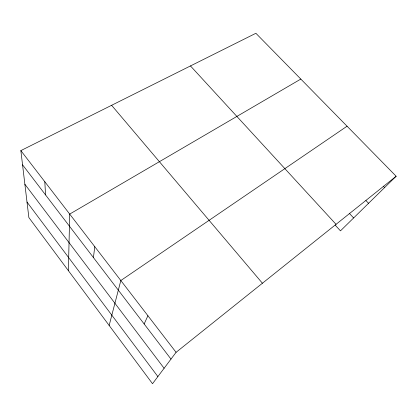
<?xml version="1.0" encoding="UTF-8"?>
<svg xmlns="http://www.w3.org/2000/svg" width="417" height="417" viewBox="0 0 417 417"><rect width="100%" height="100%" fill="white"/><g stroke="black" fill="none" stroke-linecap="round" stroke-linejoin="round"><path stroke-width="0.63" d="M68.388 270.669L69.696 214.088L300.819 79.074M93.424 257.576L94.774 246.676M109.155 325.453L120.826 280.532L347.064 126.21M144.162 323.983L147.905 315.721M396.15 176.24L176.073 352.329L152.523 383.718L28.862 217.559L20.85 150.61L255.887 33.282L396.15 176.24L340.465 230.862L335.221 225.154M383.249 186.17L384.604 187.567M365.912 200.514L368.56 203.303M349.206 213.212L353.626 217.95M190.47 65.933L336.045 224.325M111.61 105.303L262.418 283.237M20.85 150.61L176.073 352.329M22.549 164.804L170.991 359.1M24.874 184.246L164.105 368.279M27.006 202.068L157.876 376.582M44.812 181.749L45.557 194.921"/></g></svg>
